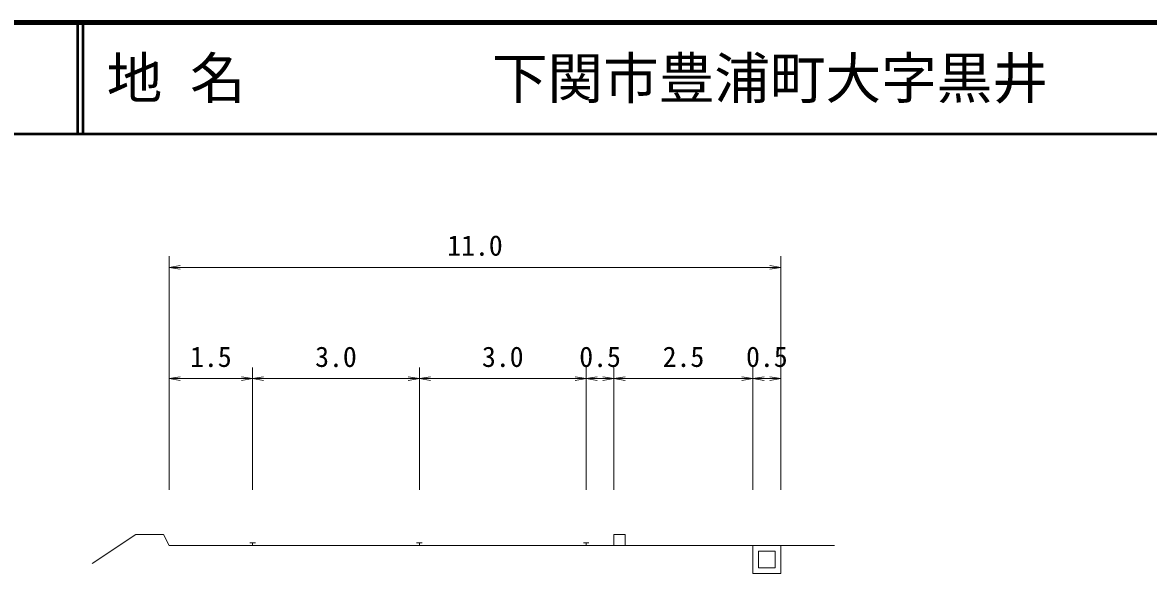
# Model space of a CAD drawing. Units: millimetres on the paper, enlarged 1000 times, with parts at other scales. Extents: x 40000 to 680000, y 20000 to 380000.
# Drawn here: x 362812 to 464068, y 330491 to 380000 of the extents above; entities that cross this region are included whole.
import ezdxf
from ezdxf.enums import TextEntityAlignment as Align

# ---------------------------------------------------------------- set-up
doc = ezdxf.new("R2010")
doc.units = ezdxf.units.MM
doc.header["$LTSCALE"] = 1000
for name, color, linetype, lineweight in [('M-BGD', 7, 'Continuous', 13), ('M-STR-HTXT', 7, 'Continuous', 13), ('M-TTL', 2, 'Continuous', 140), ('M-TTL-LINE', 7, 'Continuous', 50)]:
    doc.layers.add(name, color=color, linetype=linetype, lineweight=lineweight)
doc.layers.add('M-TTL-TXT', color=7, linetype='Continuous')
doc.styles.add('ＭＳ ゴシック', font='')
doc.styles.get('ＭＳ ゴシック').set_extended_font_data('MS Gothic')

# ---------------------------------------------------------------- blocks, each defined once
blk = doc.blocks.new('open_arrow')
at = {"color": 0, "linetype": 'Continuous', "lineweight": -2}
blk.add_lwpolyline([(7.5, 1.25), (0, 0), (7.5, -1.25)], dxfattribs=at)

msp = doc.modelspace()

# ---------------------------------------------------------------- linework, layer by layer
at = {"layer": 'M-BGD'}
for p, q in [((373000, 334000), (369065, 331377)), ((375500, 334000), (373000, 334000)), ((376000, 333000), (375500, 334000)), ((383250, 333249), (383750, 333249)), ((383500, 332999), (383500, 333249)), ((398250, 333246), (398750, 333246)), ((398500, 332996), (398500, 333246)), ((413250, 333243), (413750, 333243)), ((413500, 332993), (413500, 333243)), ((416000, 332993), (416000, 333993)), ((416000, 333993), (417000, 333993)), ((417000, 333993), (417000, 332993)), ((376000, 333000), (383500, 332999)), ((383500, 332999), (398500, 332996)), ((398500, 332996), (413500, 332993)), ((413500, 332993), (416000, 332993)), ((416000, 332993), (417000, 332993)), ((417000, 332993), (428500, 332991)), ((428500, 332991), (431000, 332991)), ((428500, 330491), (428500, 332991)), ((429000, 332491), (429000, 330991)), ((430500, 332491), (429000, 332491)), ((430500, 330991), (430500, 332491)), ((431000, 332991), (431000, 330491)), ((431000, 332991), (435818, 332991)), ((431000, 330491), (428500, 330491)), ((429000, 330991), (430500, 330991))]:
    msp.add_line(p, q, dxfattribs=at)
at = {"layer": 'M-STR-HTXT'}
for p, q in [((376000, 338000), (376000, 359000)), ((431000, 338000), (431000, 359000)), ((376000, 358000), (431000, 358000)), ((383500, 338000), (383500, 349000)), ((398500, 338000), (398500, 349000)), ((413500, 338000), (413500, 349000)), ((416000, 338000), (416000, 349000)), ((428500, 338000), (428500, 349000)), ((376000, 348000), (383500, 348000)), ((383500, 348000), (398500, 348000)), ((398500, 348000), (413500, 348000)), ((413500, 348000), (416000, 348000)), ((416000, 348000), (428500, 348000)), ((428500, 348000), (431000, 348000))]:
    msp.add_line(p, q, dxfattribs=at)
at = {"layer": 'M-TTL'}
msp.add_line((680000, 380000), (40000, 380000), dxfattribs=at)
at = {"layer": 'M-TTL-LINE'}
for p, q in [((367750, 380000), (367750, 370000)), ((368250, 380000), (368250, 370000)), ((40000, 370000), (680000, 370000))]:
    msp.add_line(p, q, dxfattribs=at)

# ---------------------------------------------------------------- block references
at = {"layer": 'M-STR-HTXT', "xscale": 133, "yscale": 133}
for p in [(376000, 358000), (376000, 348000), (383500, 348000), (398500, 348000), (413500, 348000), (416000, 348000), (428500, 348000)]:
    msp.add_blockref('open_arrow', p, dxfattribs=at)
at = {"layer": 'M-STR-HTXT', "xscale": 133, "yscale": 133, "rotation": 180}
for p in [(431000, 358000), (383500, 348000), (398500, 348000), (413500, 348000), (416000, 348000), (428500, 348000), (431000, 348000)]:
    msp.add_blockref('open_arrow', p, dxfattribs=at)

# ---------------------------------------------------------------- texts
at = {"layer": 'M-STR-HTXT', "style": 'ＭＳ ゴシック'}
for s, p in [('11.0', (403500, 358500)), ('1.5', (379750, 348500)), ('3.0', (391000, 348500)), ('3.0', (406000, 348500)), ('0.5', (414750, 348500)), ('2.5', (422250, 348500)), ('0.5', (429750, 348500))]:
    msp.add_text(s, height=1833, dxfattribs=at).set_placement(p, align=Align.BOTTOM_CENTER)
at = {"layer": 'M-TTL-TXT', "style": 'ＭＳ ゴシック'}
for s, p in [('地 名', (370380, 375000)), ('下関市豊浦町大字黒井', (405024, 375000))]:
    msp.add_text(s, height=3666, dxfattribs=at).set_placement(p, align=Align.MIDDLE_LEFT)

doc.saveas('drawing.dxf')
